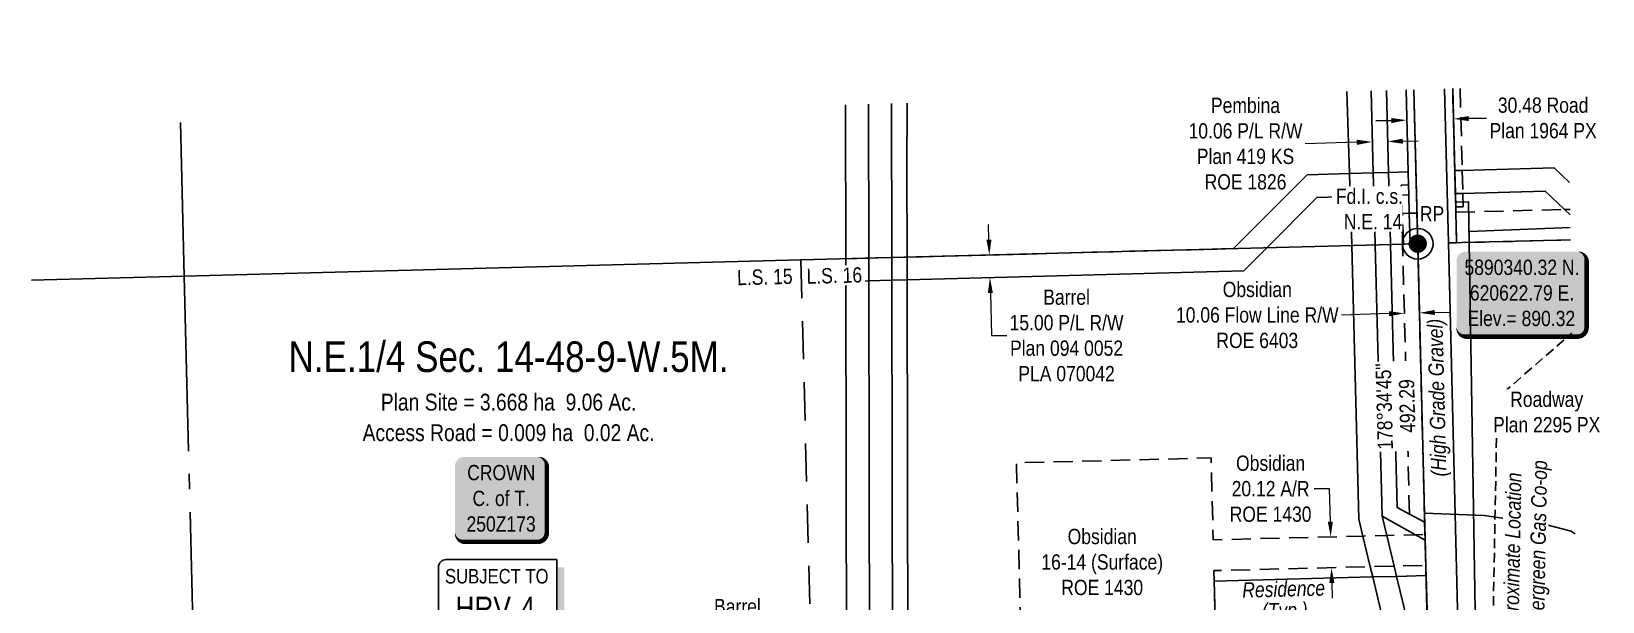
# Model space of a CAD drawing. Extents: x 615294 to 623191, y 5889240 to 5894182.
# Drawn here: x 619716 to 620744, y 5890106 to 5890479 of the extents above; entities that cross this region are included whole.
import ezdxf
from ezdxf.enums import TextEntityAlignment as Align

# ---------------------------------------------------------------- set-up
doc = ezdxf.new("R2010")
doc.units = 0
doc.header["$LTSCALE"] = 5
doc.header["$PDSIZE"] = 0.5
for name, pattern in [('foc-ACCESSROAD', [3.75, 2.5, -1.25]), ('foc-FLOWLINE', [3.75, 2.5, -1.25]), ('foc-LSD', [8, 5, -3]), ('foc-QUARTERLINE', [33, 25, -3, 2, -3]), ('UG_PIPE', [1.875, 1.25, -0.625])]:
    doc.linetypes.add(name, pattern=pattern)
doc.layers.get('Defpoints').update_dxf_attribs({"color": 9})
for name, color, linetype in [('35', 37, 'Continuous'), ('AS-OWNER', 7, 'Continuous'), ('AS-PIPE-UG', 44, 'UG_PIPE'), ('AS-POWER', 104, 'foc-POWER'), ('AS-RESIDENCE', 14, 'Continuous'), ('AS-TELUS', 224, 'foc-TEL'), ('C-FLOWLINE', 13, 'foc-FLOWLINE'), ('C-RW', 13, 'Continuous'), ('C-SYMBOL', 7, 'Continuous'), ('C-WS', 13, 'foc-ACCESSROAD'), ('CG-NOTES', 7, 'Continuous'), ('CTW', 7, 'Continuous'), ('DETAIL-T', 7, 'Continuous'), ('F-EZE', 190, 'foc-FLOWLINE'), ('F-RW', 190, 'Continuous'), ('L-AREAREQUIRED', 7, 'Continuous'), ('L-AREAWORK', 5, 'Continuous'), ('L-BD', 7, 'Continuous'), ('L-MON', 1, 'Continuous'), ('L-SEC', 7, 'Continuous'), ('L-SECQ', 8, 'foc-QUARTERLINE'), ('L-SECTION-LSD', 7, 'foc-LSD'), ('L-TITLEDB', 4, 'Continuous'), ('L-TITLEDB-T', 4, 'Continuous')]:
    doc.layers.add(name, color=color, linetype=linetype)
for name, color, linetype, lineweight in [('C-AR-T', 13, 'Continuous', 9), ('C-FLOWLINE-T', 13, 'Continuous', 9), ('C-WS-T', 13, 'Continuous', 9), ('F-RW-T', 190, 'Continuous', 9), ('T-TEXT', 48, 'Continuous', 18)]:
    doc.layers.add(name, color=color, linetype=linetype, lineweight=lineweight)
doc.styles.add('100L', font='ARIALN.TTF', dxfattribs={"height": 11})
doc.styles.add('175L', font='ARIALN.TTF', dxfattribs={"height": 20})
doc.styles.add('80', font='ARIALN.TTF', dxfattribs={"height": 10})
doc.styles.add('80CG', font='ARIALN.TTF', dxfattribs={"height": 10})
doc.styles.add('80L', font='ARIALN.TTF', dxfattribs={"height": 10})
doc.styles.add('80LS', font='ARIALNI.TTF', dxfattribs={"height": 10})
doc.styles.add('foc-LtypeFont', font='ARIALN.TTF', dxfattribs={"height": 7.35})
doc.styles.add('HRV', font='ARIALN.TTF', dxfattribs={"height": 3})
doc.linetypes.add('foc-POWER', pattern='A,6,-1,["P",foc-LtypeFont,S=0.2,R=0,X=-0.625,Y=-0.75],-1.24,4', length=12.24)
doc.linetypes.add('foc-TEL', pattern='A,2,-1,["T",foc-LtypeFont,S=0.2,R=0,X=-0.425,Y=-0.75],-1.24,8', length=12.24)
doc.dimstyles.new('Compass 5 000', dxfattribs={"dimscale": 5, "dimtxt": 9, "dimasz": 2, "dimexe": 0.2, "dimexo": 0.0625, "dimgap": 0.5, "dimtad": 0, "dimtih": 1, "dimtoh": 1, "dimzin": 0, "dimdsep": 46, "dimtxsty": '80CG', "dimcen": 0.1, "dimse1": 1, "dimse2": 1, "dimclrd": 256, "dimclrt": 256, "dimaunit": 1, "dimadec": 4, "dimazin": 0, "dimtfac": 0.06, "dimtofl": 0, "dimtmove": 0, "dimatfit": 1, "dimfxl": 0.2, "dimtolj": 1, "dimtzin": 0, "dimlwd": -1, "dimarcsym": 0})

# ---------------------------------------------------------------- blocks, each defined once
blk = doc.blocks.new('*D667')
at = {"layer": 'Defpoints', "color": 0, "transparency": 16777216}
for p in [(620646.2, 5890421.9), (620616, 5890400.8), (620646.7, 5890401.6)]:
    blk.add_point(p, dxfattribs=at)
at = {"layer": 'L-TITLEDB', "transparency": 16777216}
for p, q in [((620605.5, 5890420.9), (620595.5, 5890420.6)), ((620656.2, 5890422.2), (620667.7, 5890422.5))]:
    blk.add_line(p, q, dxfattribs=at)
for points in [[(620605.5, 5890422.5), (620605.6, 5890419.2), (620615.5, 5890421.1)], [(620656.1, 5890423.8), (620656.2, 5890420.5), (620646.2, 5890421.9)]]:
    blk.add_solid(points, dxfattribs=at)
at = {"layer": 'L-TITLEDB', "transparency": 16777216, "insert": (620704.8, 5890422.5), "char_height": 10, "attachment_point": 5, "style": '80CG'}
blk.add_mtext('\\A1;30.48 Road\\PPlan 1964 PX', dxfattribs=at)
blk = doc.blocks.new('HRV')
blk.add_lwpolyline([(-35.1, 31.6), (37.2, 31.6), (37.2, -25.5, -0.414214), (32.2, -30.5), (-40.1, -30.5), (-40.1, 26.6, -0.414214)], format="xyb", close=True)
at = {"const_width": 5, "flags": 128}
blk.add_lwpolyline([(-35.1, -33), (32.2, -33, 0.414214), (39.7, -25.5), (39.7, 26.6)], format="xyb", dxfattribs=at)
at = {"style": '80L'}
blk.add_text('SUBJECT TO', height=9.5, dxfattribs=at).set_placement((-2, 13.1), align=Align.BOTTOM_CENTER)
blk.add_attdef('(N.W.1/4 00)', text='', height=7.12, dxfattribs=at).set_placement((-2, -24.4), align=Align.BOTTOM_CENTER)
at = {"layer": 'CTW', "color": 3, "style": 'HRV'}
blk.add_text('HRV', height=15, dxfattribs=at).set_placement((-10.9, -0.2), align=Align.MIDDLE_CENTER)
blk.add_attdef('0', text='', height=15, dxfattribs=at).set_placement((18.3, -0.2), align=Align.MIDDLE_CENTER)
blk = doc.blocks.new('*D669')
at = {"layer": 'C-AR-T', "transparency": 16777216}
for p, q in [((620565.1, 5890180.1), (620555.1, 5890180.1)), ((620565.7, 5890158.6), (620565.1, 5890180.1)), ((620566.7, 5890118.5), (620566.9, 5890108.5))]:
    blk.add_line(p, q, dxfattribs=at)
for points in [[(620567.3, 5890158.7), (620564, 5890158.6), (620565.9, 5890148.6)], [(620568.3, 5890118.6), (620565, 5890118.5), (620566.4, 5890128.5)]]:
    blk.add_solid(points, dxfattribs=at)
at = {"layer": 'Defpoints', "color": 0, "transparency": 16777216}
for p in [(620565.9, 5890148.6), (620529.3, 5890147.7), (620529.8, 5890127.6)]:
    blk.add_point(p, dxfattribs=at)
at = {"layer": 'C-AR-T', "transparency": 16777216, "insert": (620526.6, 5890180.1), "char_height": 10, "attachment_point": 5, "style": '80CG'}
blk.add_mtext('\\A1;Obsidian\\P20.12 A/R \\PROE 1430', dxfattribs=at)
blk = doc.blocks.new('*D675')
at = {"layer": 'C-FLOWLINE-T', "transparency": 16777216}
for p, q in [((620604.1, 5890294.6), (620572.9, 5890293.7)), ((620633.9, 5890295.4), (620643.9, 5890295.6))]:
    blk.add_line(p, q, dxfattribs=at)
for points in [[(620604, 5890296.2), (620604.1, 5890292.9), (620614.1, 5890294.8)], [(620633.9, 5890297), (620634, 5890293.7), (620623.9, 5890295.1)]]:
    blk.add_solid(points, dxfattribs=at)
at = {"layer": 'Defpoints', "color": 0, "transparency": 16777216}
for p in [(620614, 5890298.7), (620623.8, 5890299), (620623.9, 5890295.1)]:
    blk.add_point(p, dxfattribs=at)
at = {"layer": 'C-FLOWLINE-T', "transparency": 16777216, "insert": (620517.9, 5890293.7), "char_height": 10, "attachment_point": 5, "style": '80CG'}
blk.add_mtext('\\A1;Obsidian\\P10.06 Flow Line R/W\\PROE 6403', dxfattribs=at)
blk = doc.blocks.new('*D682')
at = {"layer": 'Defpoints', "color": 0, "transparency": 16777216}
for p in [(620279, 5890242), (620288.9, 5890242), (620289.4, 5889974.1)]:
    blk.add_point(p, dxfattribs=at)
at = {"layer": 'F-RW-T', "transparency": 16777216}
for p, q in [((620269.5, 5889974.1), (620215.5, 5889974)), ((620299.4, 5889974.1), (620309.4, 5889974.1))]:
    blk.add_line(p, q, dxfattribs=at)
for points in [[(620269.5, 5889975.7), (620269.5, 5889972.4), (620279.5, 5889974.1)], [(620299.4, 5889975.8), (620299.4, 5889972.4), (620289.4, 5889974.1)]]:
    blk.add_solid(points, dxfattribs=at)
at = {"layer": 'F-RW-T', "transparency": 16777216, "insert": (620176.4, 5889974), "char_height": 10, "attachment_point": 5, "style": '80CG'}
blk.add_mtext('\\A1;Goliad\\P10.06 P/L R/W\\PPlan 5216 KS\\PROE 5382', dxfattribs=at)
blk = doc.blocks.new('*D683')
at = {"layer": 'Defpoints', "color": 0, "transparency": 16777216}
for p in [(620490.4, 5890336.8), (620343.1, 5890318.2), (620490.8, 5890322.1)]:
    blk.add_point(p, dxfattribs=at)
at = {"layer": 'F-RW-T', "transparency": 16777216}
for p, q in [((620342.4, 5890342.9), (620342.2, 5890352.9)), ((620343.4, 5890308.2), (620344.1, 5890280.3)), ((620344.1, 5890280.3), (620354.1, 5890280.3))]:
    blk.add_line(p, q, dxfattribs=at)
for points in [[(620344.1, 5890342.9), (620340.8, 5890342.9), (620342.7, 5890332.9)], [(620345, 5890308.2), (620341.7, 5890308.1), (620343.1, 5890318.2)]]:
    blk.add_solid(points, dxfattribs=at)
at = {"layer": 'F-RW-T', "transparency": 16777216, "insert": (620393.2, 5890280.3), "char_height": 10, "attachment_point": 5, "style": '80CG'}
blk.add_mtext('\\A1;Barrel\\P15.00 P/L R/W\\PPlan 094 0052\\PPLA 070042', dxfattribs=at)
blk = doc.blocks.new('*D684')
at = {"layer": 'Defpoints', "color": 0, "transparency": 16777216}
for p in [(620249.3, 5890078), (620249.4, 5890040.3), (620264.2, 5890040.3)]:
    blk.add_point(p, dxfattribs=at)
at = {"layer": 'F-RW-T', "transparency": 16777216}
for p, q in [((620239.3, 5890078), (620217, 5890078)), ((620274.1, 5890078.1), (620284.1, 5890078.1))]:
    blk.add_line(p, q, dxfattribs=at)
for points in [[(620239.3, 5890079.7), (620239.3, 5890076.4), (620249.3, 5890078)], [(620274.1, 5890079.8), (620274.1, 5890076.4), (620264.1, 5890078.1)]]:
    blk.add_solid(points, dxfattribs=at)
at = {"layer": 'F-RW-T', "transparency": 16777216, "insert": (620178, 5890078), "char_height": 10, "attachment_point": 5, "style": '80CG'}
blk.add_mtext('\\A1;Barrel\\P15.00 P/L R/W\\PPlan 162 2242\\PPLA 051785', dxfattribs=at)
blk = doc.blocks.new('*D685')
at = {"layer": 'Defpoints', "color": 0, "transparency": 16777216}
for p in [(620593, 5890406.9), (620593.1, 5890402), (620603.2, 5890402.2)]:
    blk.add_point(p, dxfattribs=at)
at = {"layer": 'F-RW-T', "transparency": 16777216}
for p, q in [((620583, 5890406.6), (620549.3, 5890405.7)), ((620613.1, 5890407.4), (620623.1, 5890407.6))]:
    blk.add_line(p, q, dxfattribs=at)
for points in [[(620582.9, 5890408.3), (620583, 5890404.9), (620593, 5890406.9)], [(620613, 5890409), (620613.1, 5890405.7), (620603.1, 5890407.1)]]:
    blk.add_solid(points, dxfattribs=at)
at = {"layer": 'F-RW-T', "transparency": 16777216, "insert": (620510.2, 5890405.7), "char_height": 10, "attachment_point": 5, "style": '80CG'}
blk.add_mtext('\\A1;Pembina\\P10.06 P/L R/W\\PPlan 419 KS\\PROE 1826', dxfattribs=at)
blk = doc.blocks.new('*U663')
h = blk.add_hatch(color=255)
edge = h.paths.add_edge_path()
edge.add_line((-24, -28.5), (24, -28.5))
edge.add_arc((24, -22.5), 6, 270, 360)
edge.add_line((30, -22.5), (30, 21))
edge.add_arc((24, 21), 6, 0, 90)
edge.add_line((24, 27), (-24, 27))
edge.add_arc((-24, 21), 6, 90, 180)
edge.add_line((-30, 21), (-30, -22.5))
edge.add_arc((-24, -22.5), 6, 180, 270)
at = {"color": 14, "flags": 128}
blk.add_lwpolyline([(-24, -28.5, 3, 3, 0), (24, -28.5, 3, 3, 0.414214), (30, -22.5, 3, 3, 0), (30, 21, 3, 0, 0.414214), (24, 27, 0, 0, 0), (-24, 27, 0, 0, 0.414214), (-30, 21, 0, 0, 0), (-30, -22.5, 0, 3, 0.414214)], format="xyseb", close=True, dxfattribs=at)
at = {"color": 14, "style": '80'}
blk.add_attdef('ENTER_TEXT_001', (-26.8, -4.9), '', height=10, dxfattribs=at)
blk = doc.blocks.new('fdia')
at = {"color": 255, "const_width": 1}
blk.add_lwpolyline([(-0.5, 0, 1), (0.5, 0, 1)], format="xyb", close=True, dxfattribs=at)
blk = doc.blocks.new('Fdiaa')
blk.add_blockref('fdia', (0, 0))
blk = doc.blocks.new('fdib')
at = {"color": 1, "const_width": 1.6}
blk.add_lwpolyline([(-0.4, 0, 1), (0.4, 0, 1)], format="xyb", close=True, dxfattribs=at)
at = {"color": 1}
blk.add_circle((0, 0), 0.8, dxfattribs=at)
blk = doc.blocks.new('Fdibb')
blk.add_blockref('fdib', (0, 0))
blk = doc.blocks.new('fdicc')
for name in ['Fdibb', 'Fdiaa']:
    blk.add_blockref(name, (0, 0))
blk = doc.blocks.new('FDI')
blk.add_blockref('fdicc', (0, 0))
blk = doc.blocks.new('*U696')
h = blk.add_hatch(color=254)
edge = h.paths.add_edge_path()
edge.add_line((-36.5, -28.5), (36.5, -28.5))
edge.add_arc((36.5, -22.5), 6, 270, 360)
edge.add_line((42.5, -22.5), (42.5, 21))
edge.add_arc((36.5, 21), 6, 0, 90)
edge.add_line((36.5, 27), (-36.5, 27))
edge.add_arc((-36.5, 21), 6, 90, 180)
edge.add_line((-42.5, 21), (-42.5, -22.5))
edge.add_arc((-36.5, -22.5), 6, 180, 270)
at = {"color": 1, "flags": 128}
blk.add_lwpolyline([(-36.5, -28.5, 3, 3, 0), (36.5, -28.5, 3, 3, 0.414214), (42.5, -22.5, 3, 3, 0), (42.5, 21, 3, 0, 0.414214), (36.5, 27, 0, 0, 0), (-36.5, 27, 0, 0, 0.414214), (-42.5, 21, 0, 0, 0), (-42.5, -22.5, 0, 3, 0.414214)], format="xyseb", close=True, dxfattribs=at)
blk.add_lwpolyline([(-27.7, -11.6, 0, 10, 0), (0, 0, 5, 5, 0)], format="xyseb", dxfattribs=at)
at = {"color": 1, "style": '80'}
blk.add_attdef('ENTER_TEXT_001', (-36, -5), '', height=10, dxfattribs=at)
blk = doc.blocks.new('*U697')
at = {"layer": '35', "color": 3}
blk.add_circle((0, 0), 10, dxfattribs=at)
at = {"layer": '35', "color": 3, "style": '80'}
blk.add_attdef('RP_001', (1.4, 14.6), '', height=10, dxfattribs=at)

msp = doc.modelspace()

# ---------------------------------------------------------------- linework, layer by layer
at = {"layer": 'AS-PIPE-UG', "flags": 128}
msp.add_lwpolyline([(620600.653, 5890054.439), (620622.915, 5890075.579), (620671.812, 5890080.459), (620674.777, 5890239.406), (620723.626, 5890281.927)], dxfattribs=at)
at = {"layer": 'AS-POWER', "flags": 128}
for points in [[(620666.14, 5889738.924), (620656.044, 5890367.666), (620647.561, 5890367.45), (620645.649, 5890441.707)], [(620656.355, 5890348.35), (620722.574, 5890350.86)]]:
    msp.add_lwpolyline(points, dxfattribs=at)
at = {"layer": 'AS-TELUS', "flags": 128}
for points in [[(620630.644, 5890026.372), (620620.214, 5890441.028)], [(620627.177, 5890164.186), (620666.189, 5890162.681), (620706.441, 5890156.732), (620723.208, 5890152.289), (620725.631, 5890150.615)]]:
    msp.add_lwpolyline(points, dxfattribs=at)
at = {"layer": 'C-FLOWLINE'}
msp.add_lwpolyline([(620650.548, 5890441.837), (620651.929, 5890388.223), (620652.315, 5890373.227), (620652.54, 5890364.493), (620647.639, 5890364.368), (620647.417, 5890373.091), (620647.031, 5890388.086), (620645.649, 5890441.707)], dxfattribs=at)
msp.add_lwpolyline([(620622.787, 5890340.319), (620627.328, 5890158.213), (620617.395, 5890163.477), (620612.923, 5890340.059), (620612.907, 5890340.709), (620612.405, 5890360.185), (620612.097, 5890372.11), (620611.927, 5890378.7), (620616.81, 5890378.826), (620616.979, 5890372.244), (620617.301, 5890360.18), (620617.834, 5890340.189), (620622.787, 5890340.319)], close=True, dxfattribs=at)
at = {"layer": 'C-RW'}
for points in [[(620600.652, 5890092.01), (620593.343, 5890122.426), (620591.724, 5890129.163), (620586.914, 5890149.18), (620584.268, 5890160.191), (620579.67, 5890339.182), (620579.643, 5890340.221), (620578.68, 5890371.19), (620578.214, 5890386.183), (620576.545, 5890439.862)], [(620592.32, 5890440.283), (620593.702, 5890386.609), (620594.088, 5890371.614), (620594.887, 5890340.613), (620594.913, 5890339.584), (620599.47, 5890162.19), (620602.502, 5890149.574), (620607.311, 5890129.558), (620608.952, 5890122.732), (620616.017, 5890093.332)]]:
    msp.add_lwpolyline(points, dxfattribs=at)
at = {"layer": 'C-WS', "flags": 128}
msp.add_lwpolyline([(620627.621, 5890146.555), (620628.035, 5890130.083), (620607.311, 5890129.558), (620591.724, 5890129.163), (620489.57, 5890126.577), (620489.743, 5890119.756), (620490.927, 5890073.007), (620363.665, 5890069.785), (620360.442, 5890197.046), (620487.704, 5890200.269), (620489.061, 5890146.702), (620586.914, 5890149.18), (620602.502, 5890149.574), (620621.326, 5890150.051), (620627.524, 5890150.208), (620627.621, 5890146.555)], close=True, dxfattribs=at)
at = {"layer": 'F-EZE'}
msp.add_lwpolyline([(620616.238, 5890340.154), (620613.406, 5890340.083), (620612.867, 5890360.058), (620617.382, 5890360.322), (620622.278, 5890360.311), (620622.787, 5890340.319), (620617.877, 5890340.195), (620616.238, 5890340.154)], close=True, dxfattribs=at)
msp.add_lwpolyline([(620722.697, 5890342.774), (620648.233, 5890340.945), (620648.221, 5890341.397), (620647.731, 5890360.938), (620718.847, 5890362.679), (620722.392, 5890362.766)], dxfattribs=at)
at = {"layer": 'F-RW'}
for points in [[(620602.389, 5890440.552), (620603.772, 5890386.886), (620604.159, 5890371.892), (620604.958, 5890340.886), (620604.984, 5890339.85), (620609.261, 5890167.789), (620617.395, 5890163.477), (620627.324, 5890158.214), (620627.621, 5890146.555), (620621.326, 5890150.051), (620599.47, 5890162.19), (620594.913, 5890339.584), (620594.887, 5890340.613), (620594.088, 5890371.614), (620593.702, 5890386.609), (620592.32, 5890440.283)], [(620084.345, 5889421.902), (620113.237, 5889486.016), (620129.733, 5889522.707), (620168.491, 5889608.903), (620173.231, 5889619.445), (620180.39, 5889635.369), (620185.117, 5889645.881), (620217.093, 5889716.999), (620224.236, 5889732.884), (620225.51, 5889735.718), (620226.252, 5889737.369), (620230.805, 5889747.495), (620232.678, 5889751.662), (620244.348, 5889777.619), (620249.813, 5889824.387), (620248.781, 5890315.677), (620248.859, 5890330.47), (620248.615, 5890431.107)], [(620263.649, 5890431.509), (620263.865, 5890331.675), (620263.867, 5890330.864), (620263.895, 5890316.082), (620264.823, 5889823.527), (620258.987, 5889773.576), (620247.448, 5889747.915), (620244.861, 5889742.162), (620242.894, 5889737.787), (620240.779, 5889733.083), (620238.437, 5889727.873), (620233.736, 5889717.418), (620202.235, 5889647.358), (620197.507, 5889636.846), (620190.345, 5889620.922), (620185.605, 5889610.375), (620146.641, 5889523.71), (620146.387, 5889523.147), (620126.925, 5889479.86), (620101.059, 5889422.339)], [(620101.059, 5889422.339), (620126.925, 5889479.86), (620146.387, 5889523.147), (620146.641, 5889523.71), (620185.605, 5889610.375), (620190.345, 5889620.922), (620197.507, 5889636.846), (620202.235, 5889647.358), (620233.736, 5889717.418), (620238.437, 5889727.873), (620240.779, 5889733.083), (620242.894, 5889737.787), (620244.861, 5889742.162), (620247.448, 5889747.915), (620258.987, 5889773.576), (620264.823, 5889823.527), (620263.895, 5890316.082), (620263.867, 5890330.864), (620263.865, 5890331.675), (620263.649, 5890431.509)], [(620278.698, 5890431.91), (620278.873, 5890332.077), (620278.875, 5890331.259), (620278.903, 5890316.481), (620279.83, 5889822.652), (620273.623, 5889769.52), (620264.092, 5889748.329), (620260.153, 5889739.565), (620259.542, 5889738.208), (620257.423, 5889733.495), (620254.746, 5889727.542), (620250.382, 5889717.838), (620219.349, 5889648.835), (620214.624, 5889638.327), (620207.462, 5889622.405), (620202.735, 5889611.891), (620163.016, 5889523.586), (620117.687, 5889422.774)], [(620288.897, 5890432.183), (620288.833, 5890388.381), (620288.933, 5890331.524), (620278.875, 5890331.259), (620278.873, 5890332.077), (620278.698, 5890431.91)], [(620722.446, 5890359.261), (620718.847, 5890362.679), (620718.432, 5890363.082), (620706.196, 5890374.727), (620652.315, 5890373.227), (620647.417, 5890373.091), (620647.031, 5890388.086), (620651.929, 5890388.223), (620712.016, 5890389.894), (620722.125, 5890380.274)], [(620279.83, 5889822.652), (620278.903, 5890316.481), (620278.875, 5890331.259), (620288.933, 5890331.524), (620288.961, 5890316.747), (620289.888, 5889822.073)]]:
    msp.add_lwpolyline(points, dxfattribs=at)
msp.add_lwpolyline([(620524.105, 5890337.717), (620509.015, 5890322.591), (620288.961, 5890316.747), (620278.903, 5890316.481), (620263.895, 5890316.082), (620248.781, 5890315.677), (620248.859, 5890330.47), (620263.867, 5890330.864), (620268.409, 5890330.984), (620278.875, 5890331.259), (620288.933, 5890331.524), (620298.993, 5890331.789), (620313.458, 5890332.169), (620367.23, 5890333.584), (620387.355, 5890334.114), (620395.813, 5890334.337), (620410.086, 5890334.713), (620413.274, 5890334.797), (620423.729, 5890335.072), (620434.275, 5890335.35), (620452.52, 5890335.831), (620472.297, 5890336.352), (620474.684, 5890336.415), (620482.955, 5890336.633), (620491.571, 5890336.859), (620494.459, 5890336.935), (620496.205, 5890336.982), (620497.396, 5890337.013), (620502.245, 5890337.141), (620550.531, 5890385.42), (620578.214, 5890386.183), (620593.702, 5890386.609), (620603.772, 5890386.886), (620616.592, 5890387.239), (620616.81, 5890378.826), (620616.979, 5890372.244), (620612.097, 5890372.11), (620604.159, 5890371.892), (620594.088, 5890371.614), (620578.68, 5890371.19), (620556.923, 5890370.592), (620524.105, 5890337.717)], close=True, dxfattribs=at)
at = {"layer": 'L-SEC'}
for p, q in [((620620.214, 5890441.028), (620622.787, 5890340.319)), ((620642.89, 5890340.814), (620640.316, 5890441.564)), ((620219.553, 5890329.715), (620622.787, 5890340.319)), ((620622.787, 5890340.319), (620632.803, 5889938.302)), ((620722.697, 5890342.78), (620642.89, 5890340.814)), ((620652.912, 5889938.703), (620642.89, 5890340.814)), ((619816.32, 5890319.112), (620219.553, 5890329.715)), ((619716.39, 5890316.474), (619816.32, 5890319.112))]:
    msp.add_line(p, q, dxfattribs=at)
at = {"layer": 'L-SECQ'}
for p, q in [((619816.32, 5890319.112), (619813.805, 5890419.5)), ((619835.715, 5889544.982), (619816.32, 5890319.112))]:
    msp.add_line(p, q, dxfattribs=at)
at = {"layer": 'L-SECTION-LSD', "flags": 128}
msp.add_lwpolyline([(620219.553, 5890329.715), (620239.899, 5889525.644)], dxfattribs=at)
at = {"layer": 'L-TITLEDB'}
for points in [[(620620.214, 5890441.028), (620622.787, 5890340.319), (620617.834, 5890340.189), (620617.301, 5890360.18), (620616.979, 5890372.244), (620616.81, 5890378.826), (620616.592, 5890387.239), (620615.208, 5890440.894)], [(620645.649, 5890441.707), (620647.031, 5890388.086), (620647.417, 5890373.091), (620647.639, 5890364.368), (620647.731, 5890360.938), (620648.221, 5890341.397), (620648.233, 5890340.945), (620642.89, 5890340.814), (620640.316, 5890441.564)]]:
    msp.add_lwpolyline(points, dxfattribs=at)
msp.add_lwpolyline([(620593.343, 5890122.426), (620608.952, 5890122.732), (620628.331, 5890123.338), (620629.11, 5890092.859), (620616.055, 5890092.466), (620601.192, 5890092.018), (620600.652, 5890092.01), (620586.028, 5890091.798), (620521.051, 5890090.165), (620522.073, 5890047.833), (620522.446, 5890017.124), (620523.577, 5889986.467), (620524.111, 5889946.376), (620494.15, 5889945.501), (620490.927, 5890073.007), (620489.743, 5890119.756), (620585.237, 5890122.266), (620593.343, 5890122.426)], close=True, dxfattribs=at)

# ---------------------------------------------------------------- block references
at = {"layer": '35'}
msp.add_blockref('*U697', (620622.787, 5890340.319), dxfattribs=at).add_auto_attribs({'RP_001': 'RP'})
at = {"layer": 'AS-OWNER'}
ref = msp.add_blockref('*U663', (620023.371, 5890173.896), dxfattribs=at)
ref.add_attrib('ENTER_TEXT_001', 'CROWN', (620001.311, 5890185.668), dxfattribs={"layer": '0', "color": 14, "height": 10, "style": '80'})
ref.add_attrib('ENTER_TEXT_002', 'C. of T.', (620004.807, 5890168.824), dxfattribs={"layer": '0', "color": 14, "height": 10, "style": '80'})
ref.add_attrib('ENTER_TEXT_003', '250Z173', (620000.871, 5890152.117), dxfattribs={"layer": '0', "color": 14, "height": 10, "style": '80'})
at = {"layer": 'CG-NOTES'}
msp.add_blockref('HRV', (620022.661, 5890102.227), dxfattribs=at).add_auto_attribs({'(N.W.1/4 00)': '(L.S. 15, 16)', '0': '4'})
at = {"layer": 'DETAIL-T'}
ref = msp.add_blockref('*U696', (620690.692, 5890308.107), dxfattribs=dict(at, xscale=1.000336152960837, yscale=1.000336152960837, zscale=1.000336152960837))
ref.add_attrib('ENTER_TEXT_001', '5890340.32 N.', (620653.36, 5890319.883), dxfattribs={"layer": '0', "color": 1, "height": 10.00336, "style": '80'})
ref.add_attrib('ENTER_TEXT_002', '620622.79 E.', (620656.885, 5890303.17), dxfattribs={"layer": '0', "color": 1, "height": 10.00336, "style": '80'})
ref.add_attrib('ENTER_TEXT_003', 'Elev.= 890.32', (620655.336, 5890286.457), dxfattribs={"layer": '0', "color": 1, "height": 10.00336, "style": '80'})
at = {"layer": 'L-MON', "xscale": 4.999999999999976, "yscale": 4.999999999999976, "zscale": 4.999999999999976}
msp.add_blockref('FDI', (620622.787, 5890340.319), dxfattribs=at)

# ---------------------------------------------------------------- texts
at = {"layer": 'AS-RESIDENCE', "insert": (620507.614, 5890118.853), "char_height": 10, "attachment_point": 1, "rotation": 1.505775, "line_spacing_factor": 0.84, "style": '80L'}
msp.add_mtext_dynamic_manual_height_columns('\\pi0.32626;{\\fArial Narrow|b0|i1|c0|p34;Residence\\P\\pi12.83;(Typ.)}', width=53.94038, gutter_width=50, heights=[0], dxfattribs=at)
at = {"layer": 'C-SYMBOL', "color": 3, "style": '175L'}
msp.add_text('N.E.1/4 Sec. 14-48-9-W.5M.', height=19.99285, dxfattribs=at).set_placement((620028.354, 5890250.454), align=Align.BOTTOM_CENTER)
at = {"layer": 'C-WS-T', "insert": (620416.506, 5890132.166), "char_height": 10, "width": 78.99495, "attachment_point": 5, "style": '80CG'}
msp.add_mtext('\\A1;Obsidian\\P16-14 (Surface)\\PROE 1430', dxfattribs=at)
at = {"layer": 'L-AREAREQUIRED', "color": 5, "style": '100L'}
msp.add_text('Plan Site = 3.668 ha  9.06 Ac.', height=10.99607, dxfattribs=at).set_placement((620028.354, 5890227.962), align=Align.BOTTOM_CENTER)
at = {"layer": 'L-AREAWORK', "color": 5, "style": '100L'}
msp.add_text('Access Road = 0.009 ha  0.02 Ac.', height=10.99607, dxfattribs=at).set_placement((620028.354, 5890207.969), align=Align.BOTTOM_CENTER)
at = {"layer": 'L-SECTION-LSD', "style": '100L'}
msp.add_text('L.S. 15', height=10, rotation=1.511601, dxfattribs=at).set_placement((620177.888, 5890313.131))
at = {"layer": 'T-TEXT', "style": '80LS'}
msp.add_text('(High Grade Gravel)', height=10, rotation=91.421118, dxfattribs=at).set_placement((620635.304, 5890239.659), align=Align.MIDDLE_CENTER)

# ---------------------------------------------------------------- dimensions: what is measured, and where the dimension line sits
at = {"layer": 'C-AR-T'}
dim = msp.add_linear_dim(base=(620565.913, 5890148.648), p1=(620529.779, 5890127.595), p2=(620529.27, 5890147.72), angle=91.450382, text='Obsidian\\P20.12 A/R \\PROE 1430', dimstyle='Compass 5 000', dxfattribs=at)
dim.commit()
dim.dimension.update_dxf_attribs({"geometry": '*D669', "text_midpoint": (620526.593, 5890180.122), "dimtype": 161})
at = {"layer": 'F-RW-T'}
for base, p1, p2, angle, text, picture, middle in [((620592.983, 5890406.854), (620603.187, 5890402.218), (620593.107, 5890401.962), 181.451199, 'Pembina\\P10.06 P/L R/W\\PPlan 419 KS\\PROE 1826', '*D685', (620510.194, 5890405.747)), ((620343.088, 5890318.185), (620490.389, 5890336.828), (620490.779, 5890322.106), 271.521059, 'Barrel\\P15.00 P/L R/W\\PPlan 094 0052\\PPLA 070042', '*D683', (620393.18, 5890280.297)), ((620289.373, 5889974.083), (620279.042, 5890241.97), (620288.93, 5890241.987), 0.094863, 'Goliad\\P10.06 P/L R/W\\PPlan 5216 KS\\PROE 5382', '*D682', (620176.436, 5889973.961)), ((620249.28, 5890078.043), (620264.209, 5890040.319), (620249.359, 5890040.288), 180.120395, 'Barrel\\P15.00 P/L R/W\\PPlan 162 2242\\PPLA 051785', '*D684', (620177.959, 5890077.976))]:
    dim = msp.add_linear_dim(base=base, p1=p1, p2=p2, angle=angle, text=text, dimstyle='Compass 5 000', dxfattribs=at)
    dim.commit()
    dim.dimension.update_dxf_attribs({"geometry": picture, "text_midpoint": middle, "dimtype": 161})
at = {"layer": 'L-TITLEDB'}
dim = msp.add_linear_dim(base=(620646.159, 5890421.924), p1=(620616.05, 5890400.773), p2=(620646.683, 5890401.562), angle=1.476265, text='30.48 Road\\PPlan 1964 PX', dimstyle='Compass 5 000', dxfattribs=at)
dim.commit()
dim.dimension.update_dxf_attribs({"geometry": '*D667', "text_midpoint": (620704.801, 5890422.481), "dimtype": 161})

# ---------------------------------------------------------------- next in the draw order: texts
at = {"layer": 'AS-PIPE-UG', "insert": (620694.448, 5890135.19), "char_height": 10, "width": 127.2146, "attachment_point": 5, "rotation": 88.931241, "style": '80CG', "bg_fill": 3, "box_fill_scale": 1.15, "bg_fill_color": 256, "bg_fill_true_color": 256, "bg_fill_transparency": 0}
msp.add_mtext('\\A1;{\\fArial Narrow|b0|i1|c0|p34;Approximate Location\\P of Evergreen Gas Co-op}', dxfattribs=at)
at = {"layer": 'L-BD', "insert": (620595.896, 5890233.699), "char_height": 9.9964, "width": 55.98721, "attachment_point": 2, "rotation": 91.5003, "line_spacing_factor": 0.9, "style": '80L', "bg_fill": 3, "box_fill_scale": 1.15, "bg_fill_color": 256, "bg_fill_true_color": 256, "bg_fill_transparency": 0}
msp.add_mtext('178°34\'45"\\P492.29', dxfattribs=at)
at = {"layer": 'L-SECTION-LSD', "insert": (620223.075, 5890324.036), "char_height": 10, "width": 36.55883, "attachment_point": 1, "rotation": 1.511601, "style": '100L', "bg_fill": 3, "box_fill_scale": 1.15, "bg_fill_color": 256, "bg_fill_true_color": 256, "bg_fill_transparency": 0}
msp.add_mtext('L.S. 16', dxfattribs=at)
at = {"layer": 'L-TITLEDB-T', "insert": (620707.112, 5890230.235), "char_height": 10, "width": 70.09318, "attachment_point": 5, "style": '80CG', "bg_fill": 3, "box_fill_scale": 1.15, "bg_fill_color": 256, "bg_fill_true_color": 256, "bg_fill_transparency": 0}
msp.add_mtext('\\A1;Roadway\\PPlan 2295 PX', dxfattribs=at)

# ---------------------------------------------------------------- next in the draw order: dimensions: what is measured, and where the dimension line sits
at = {"layer": 'C-FLOWLINE-T'}
dim = msp.add_linear_dim(base=(620623.921, 5890295.09), p1=(620613.969, 5890298.748), p2=(620623.818, 5890299.007), angle=1.505999, text='Obsidian\\P10.06 Flow Line R/W\\PROE 6403', dimstyle='Compass 5 000', dxfattribs=at)
dim.commit()
dim.dimension.update_dxf_attribs({"geometry": '*D675', "text_midpoint": (620517.933, 5890293.749), "dimtype": 161})

# ---------------------------------------------------------------- next in the draw order: texts
at = {"layer": 'L-MON', "insert": (620568.191, 5890376.382), "char_height": 10, "attachment_point": 1, "style": '80L', "bg_fill": 3, "box_fill_scale": 1.15, "bg_fill_color": 256, "bg_fill_true_color": 256, "bg_fill_transparency": 0}
msp.add_mtext_dynamic_manual_height_columns('\\pi1.0618;Fd.I. c.s.\\P\\pi6.2733;N.E. 14', width=43.06044, gutter_width=50, heights=[0], dxfattribs=at)

doc.saveas('drawing.dxf')
